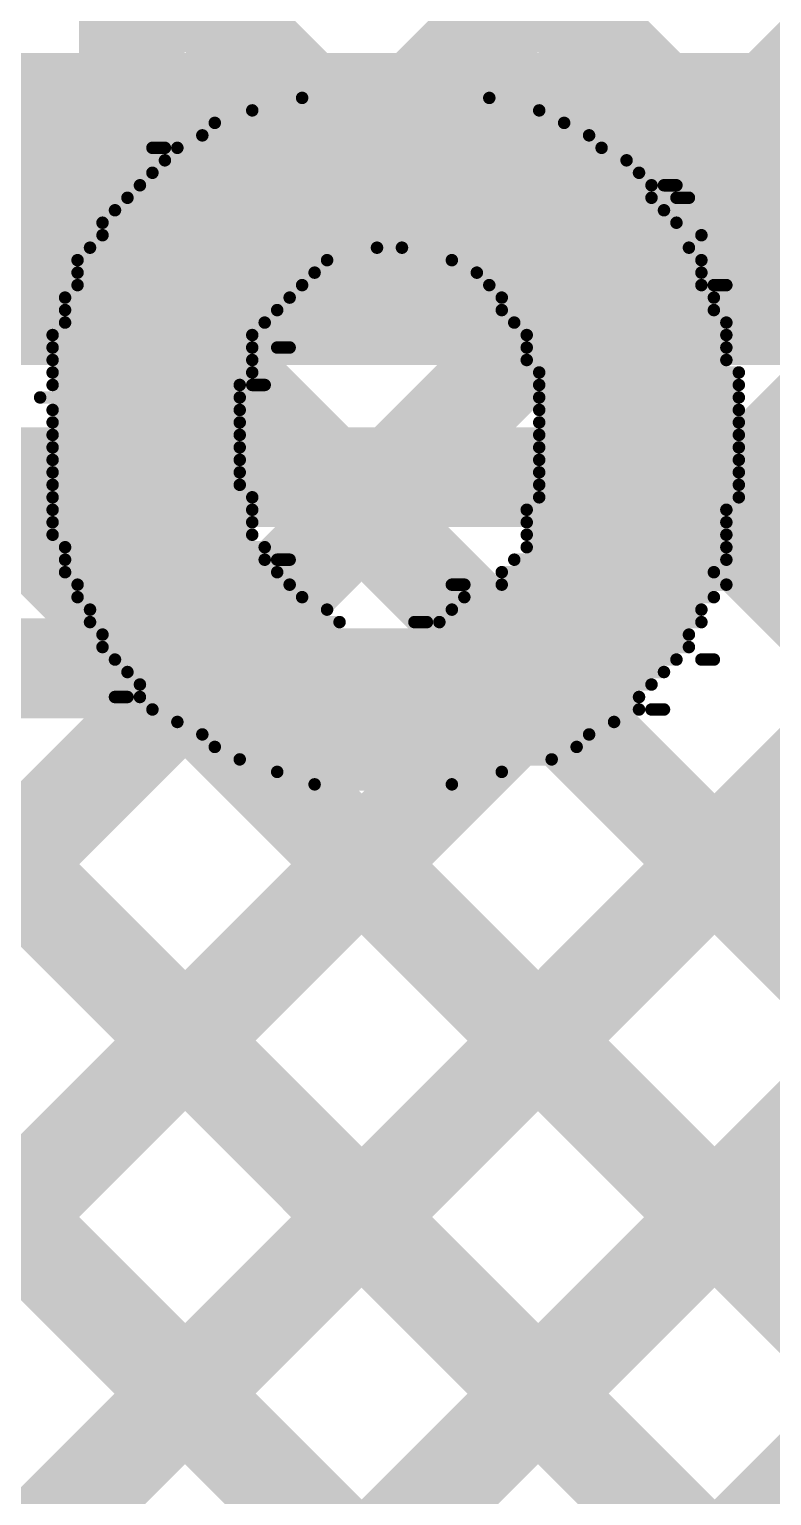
# Model space of a CAD drawing. Header units: millimetres. Extents: x -0.08 to 7.12, y -0.08 to 3.98.
# Drawn here: x 3.4774 to 3.5369, y 2.2867 to 2.4042 of the extents above; entities that cross this region are included whole.
import ezdxf

# ---------------------------------------------------------------- set-up
doc = ezdxf.new("R2010")
doc.units = ezdxf.units.MM
doc.header["$MEASUREMENT"] = 0
for name, color, linetype in [('BottomLayer', 5, 'Continuous'), ('BottomOverlay', 54, 'Continuous'), ('TopLayer', 1, 'Continuous')]:
    doc.layers.add(name, color=color, linetype=linetype)

msp = doc.modelspace()

# ---------------------------------------------------------------- linework, layer by layer
at = {"layer": 'BottomLayer'}
for points, const_width in [([(3.45956, 2.38982), (4.59563, 2.38982)], 0.025), ([(3.38361, 2.2735), (3.47843, 2.36832)], 0.008), ([(3.38816, 2.36832), (3.51598, 2.2405)], 0.008), ([(3.4119, 2.2735), (3.50672, 2.36832)], 0.008), ([(3.41644, 2.36832), (3.54426, 2.2405)], 0.008), ([(3.4404, 2.27372), (3.535, 2.36832)], 0.008), ([(3.44473, 2.36832), (3.57255, 2.2405)], 0.008), ([(3.44852, 2.25356), (3.56329, 2.36832)], 0.008), ([(3.45956, 2.36832), (4.59563, 2.36832)], 0.008), ([(3.46986, 2.24661), (3.59157, 2.36832)], 0.008), ([(3.47301, 2.36832), (3.60083, 2.2405)], 0.008), ([(3.49204, 2.2405), (3.61985, 2.36832)], 0.008), ([(3.5013, 2.36832), (3.62912, 2.2405)], 0.008), ([(3.52958, 2.36832), (3.6574, 2.2405)], 0.008)]:
    msp.add_lwpolyline(points, dxfattribs=dict(at, const_width=const_width))
at = {"layer": 'BottomLayer', "const_width": 0.004}
for points in [[(3.47643, 2.36832, 1), (3.48043, 2.36832, 1)], [(3.4993, 2.36832, 1), (3.5033, 2.36832, 1)], [(3.50472, 2.36832, 1), (3.50872, 2.36832, 1)], [(3.52758, 2.36832, 1), (3.53158, 2.36832, 1)], [(3.533, 2.36832, 1), (3.537, 2.36832, 1)]]:
    msp.add_lwpolyline(points, format="xyb", close=True, dxfattribs=at)
at = {"layer": 'BottomOverlay', "const_width": 0.001}
for points in [[(3.49924, 2.39871), (3.51424, 2.39871)], [(3.49524, 2.39771), (3.51824, 2.39771)], [(3.49224, 2.39671), (3.52024, 2.39671)], [(3.49124, 2.39571), (3.52224, 2.39571)], [(3.48724, 2.39471), (3.48824, 2.39471)], [(3.48924, 2.39471), (3.52324, 2.39471)], [(3.48824, 2.39371), (3.52524, 2.39371)], [(3.48624, 2.39171), (3.52724, 2.39171)], [(3.48724, 2.39271), (3.52624, 2.39271)], [(3.52824, 2.39171), (3.52924, 2.39171)], [(3.48524, 2.39071), (3.52724, 2.39071)], [(3.52924, 2.39071), (3.53024, 2.39071)], [(3.48424, 2.38971), (3.52824, 2.38971)], [(3.48324, 2.38871), (3.52924, 2.38871)], [(3.48324, 2.38771), (3.53124, 2.38771)], [(3.48124, 2.38571), (3.50124, 2.38571)], [(3.48224, 2.38671), (3.50524, 2.38671)], [(3.50724, 2.38671), (3.53024, 2.38671)], [(3.51124, 2.38571), (3.53124, 2.38571)], [(3.48124, 2.38471), (3.50024, 2.38471)], [(3.51324, 2.38471), (3.53124, 2.38471)], [(3.48124, 2.38371), (3.49924, 2.38371)], [(3.51424, 2.38371), (3.53124, 2.38371)], [(3.53224, 2.38371), (3.53324, 2.38371)], [(3.48024, 2.38271), (3.49824, 2.38271)], [(3.51524, 2.38271), (3.53224, 2.38271)], [(3.48024, 2.38171), (3.49724, 2.38171)], [(3.51524, 2.38171), (3.53224, 2.38171)], [(3.48024, 2.38071), (3.49624, 2.38071)], [(3.51624, 2.38071), (3.53324, 2.38071)], [(3.47924, 2.37971), (3.49524, 2.37971)], [(3.47924, 2.37871), (3.49524, 2.37871)], [(3.49724, 2.37871), (3.49824, 2.37871)], [(3.51724, 2.37971), (3.53324, 2.37971)], [(3.51724, 2.37871), (3.53324, 2.37871)], [(3.47924, 2.37771), (3.49524, 2.37771)], [(3.51724, 2.37771), (3.53324, 2.37771)], [(3.47924, 2.37671), (3.49524, 2.37671)], [(3.51824, 2.37671), (3.53424, 2.37671)], [(3.47924, 2.37571), (3.49424, 2.37571)], [(3.49524, 2.37571), (3.49624, 2.37571)], [(3.51824, 2.37571), (3.53424, 2.37571)], [(3.47824, 2.37471), (3.49424, 2.37471)], [(3.51824, 2.37471), (3.53424, 2.37471)], [(3.47924, 2.37371), (3.49424, 2.37371)], [(3.51824, 2.37371), (3.53424, 2.37371)], [(3.47924, 2.37271), (3.49424, 2.37271)], [(3.47924, 2.37171), (3.49424, 2.37171)], [(3.51824, 2.37271), (3.53424, 2.37271)], [(3.51824, 2.37171), (3.53424, 2.37171)], [(3.47924, 2.37071), (3.49424, 2.37071)], [(3.51824, 2.37071), (3.53424, 2.37071)], [(3.47924, 2.36971), (3.49424, 2.36971)], [(3.51824, 2.36971), (3.53424, 2.36971)], [(3.47924, 2.36871), (3.49424, 2.36871)], [(3.51824, 2.36871), (3.53424, 2.36871)], [(3.47924, 2.36771), (3.49424, 2.36771)], [(3.51824, 2.36771), (3.53424, 2.36771)], [(3.47924, 2.36671), (3.49524, 2.36671)], [(3.47924, 2.36571), (3.49524, 2.36571)], [(3.51724, 2.36571), (3.53324, 2.36571)], [(3.51824, 2.36671), (3.53424, 2.36671)], [(3.47924, 2.36471), (3.49524, 2.36471)], [(3.51724, 2.36471), (3.53324, 2.36471)], [(3.47924, 2.36371), (3.49524, 2.36371)], [(3.51724, 2.36371), (3.53324, 2.36371)], [(3.48024, 2.36271), (3.49624, 2.36271)], [(3.51724, 2.36271), (3.53324, 2.36271)], [(3.48024, 2.36171), (3.49624, 2.36171)], [(3.49724, 2.36171), (3.49824, 2.36171)], [(3.51624, 2.36171), (3.53324, 2.36171)], [(3.48024, 2.36071), (3.49724, 2.36071)], [(3.51524, 2.36071), (3.53224, 2.36071)], [(3.48124, 2.35971), (3.49824, 2.35971)], [(3.48124, 2.35871), (3.49924, 2.35871)], [(3.51124, 2.35971), (3.51224, 2.35971)], [(3.51224, 2.35871), (3.53224, 2.35871)], [(3.51524, 2.35971), (3.53324, 2.35971)], [(3.48224, 2.35771), (3.50124, 2.35771)], [(3.51124, 2.35771), (3.53124, 2.35771)], [(3.48224, 2.35671), (3.50224, 2.35671)], [(3.50824, 2.35671), (3.50924, 2.35671)], [(3.51024, 2.35671), (3.53124, 2.35671)], [(3.48324, 2.35571), (3.53024, 2.35571)], [(3.48324, 2.35471), (3.53024, 2.35471)], [(3.48424, 2.35371), (3.52924, 2.35371)], [(3.53124, 2.35371), (3.53224, 2.35371)], [(3.48524, 2.35271), (3.52824, 2.35271)], [(3.48624, 2.35171), (3.52724, 2.35171)], [(3.48424, 2.35071), (3.48524, 2.35071)], [(3.48624, 2.35071), (3.52624, 2.35071)], [(3.48724, 2.34971), (3.52624, 2.34971)], [(3.52724, 2.34971), (3.52824, 2.34971)], [(3.48924, 2.34871), (3.52424, 2.34871)], [(3.49124, 2.34771), (3.52224, 2.34771)], [(3.49224, 2.34671), (3.52124, 2.34671)], [(3.49424, 2.34571), (3.51924, 2.34571)], [(3.49724, 2.34471), (3.51524, 2.34471)], [(3.50024, 2.34371), (3.51124, 2.34371)]]:
    msp.add_lwpolyline(points, dxfattribs=at)
at = {"layer": 'BottomOverlay', "const_width": 0.0005}
for points in [[(3.49899, 2.39871, 1), (3.49949, 2.39871, 1)], [(3.51399, 2.39871, 1), (3.51449, 2.39871, 1)], [(3.49499, 2.39771, 1), (3.49549, 2.39771, 1)], [(3.51799, 2.39771, 1), (3.51849, 2.39771, 1)], [(3.49199, 2.39671, 1), (3.49249, 2.39671, 1)], [(3.51999, 2.39671, 1), (3.52049, 2.39671, 1)], [(3.49099, 2.39571, 1), (3.49149, 2.39571, 1)], [(3.52199, 2.39571, 1), (3.52249, 2.39571, 1)], [(3.48699, 2.39471, 1), (3.48749, 2.39471, 1)], [(3.48799, 2.39471, 1), (3.48849, 2.39471, 1)], [(3.48899, 2.39471, 1), (3.48949, 2.39471, 1)], [(3.52299, 2.39471, 1), (3.52349, 2.39471, 1)], [(3.48799, 2.39371, 1), (3.48849, 2.39371, 1)], [(3.52499, 2.39371, 1), (3.52549, 2.39371, 1)], [(3.48599, 2.39171, 1), (3.48649, 2.39171, 1)], [(3.48699, 2.39271, 1), (3.48749, 2.39271, 1)], [(3.52599, 2.39271, 1), (3.52649, 2.39271, 1)], [(3.52699, 2.39171, 1), (3.52749, 2.39171, 1)], [(3.52799, 2.39171, 1), (3.52849, 2.39171, 1)], [(3.52899, 2.39171, 1), (3.52949, 2.39171, 1)], [(3.48499, 2.39071, 1), (3.48549, 2.39071, 1)], [(3.52699, 2.39071, 1), (3.52749, 2.39071, 1)], [(3.52899, 2.39071, 1), (3.52949, 2.39071, 1)], [(3.52999, 2.39071, 1), (3.53049, 2.39071, 1)], [(3.48399, 2.38971, 1), (3.48449, 2.38971, 1)], [(3.52799, 2.38971, 1), (3.52849, 2.38971, 1)], [(3.48299, 2.38871, 1), (3.48349, 2.38871, 1)], [(3.52899, 2.38871, 1), (3.52949, 2.38871, 1)], [(3.48299, 2.38771, 1), (3.48349, 2.38771, 1)], [(3.53099, 2.38771, 1), (3.53149, 2.38771, 1)], [(3.48099, 2.38571, 1), (3.48149, 2.38571, 1)], [(3.48199, 2.38671, 1), (3.48249, 2.38671, 1)], [(3.50099, 2.38571, 1), (3.50149, 2.38571, 1)], [(3.50499, 2.38671, 1), (3.50549, 2.38671, 1)], [(3.50699, 2.38671, 1), (3.50749, 2.38671, 1)], [(3.51099, 2.38571, 1), (3.51149, 2.38571, 1)], [(3.52999, 2.38671, 1), (3.53049, 2.38671, 1)], [(3.53099, 2.38571, 1), (3.53149, 2.38571, 1)], [(3.48099, 2.38471, 1), (3.48149, 2.38471, 1)], [(3.49999, 2.38471, 1), (3.50049, 2.38471, 1)], [(3.51299, 2.38471, 1), (3.51349, 2.38471, 1)], [(3.53099, 2.38471, 1), (3.53149, 2.38471, 1)], [(3.48099, 2.38371, 1), (3.48149, 2.38371, 1)], [(3.49899, 2.38371, 1), (3.49949, 2.38371, 1)], [(3.51399, 2.38371, 1), (3.51449, 2.38371, 1)], [(3.53099, 2.38371, 1), (3.53149, 2.38371, 1)], [(3.53199, 2.38371, 1), (3.53249, 2.38371, 1)], [(3.53299, 2.38371, 1), (3.53349, 2.38371, 1)], [(3.47999, 2.38271, 1), (3.48049, 2.38271, 1)], [(3.49799, 2.38271, 1), (3.49849, 2.38271, 1)], [(3.51499, 2.38271, 1), (3.51549, 2.38271, 1)], [(3.53199, 2.38271, 1), (3.53249, 2.38271, 1)], [(3.47999, 2.38171, 1), (3.48049, 2.38171, 1)], [(3.49699, 2.38171, 1), (3.49749, 2.38171, 1)], [(3.51499, 2.38171, 1), (3.51549, 2.38171, 1)], [(3.53199, 2.38171, 1), (3.53249, 2.38171, 1)], [(3.47999, 2.38071, 1), (3.48049, 2.38071, 1)], [(3.49599, 2.38071, 1), (3.49649, 2.38071, 1)], [(3.51599, 2.38071, 1), (3.51649, 2.38071, 1)], [(3.53299, 2.38071, 1), (3.53349, 2.38071, 1)], [(3.47899, 2.37971, 1), (3.47949, 2.37971, 1)], [(3.47899, 2.37871, 1), (3.47949, 2.37871, 1)], [(3.49499, 2.37971, 1), (3.49549, 2.37971, 1)], [(3.49499, 2.37871, 1), (3.49549, 2.37871, 1)], [(3.49699, 2.37871, 1), (3.49749, 2.37871, 1)], [(3.49799, 2.37871, 1), (3.49849, 2.37871, 1)], [(3.51699, 2.37971, 1), (3.51749, 2.37971, 1)], [(3.51699, 2.37871, 1), (3.51749, 2.37871, 1)], [(3.53299, 2.37971, 1), (3.53349, 2.37971, 1)], [(3.53299, 2.37871, 1), (3.53349, 2.37871, 1)], [(3.47899, 2.37771, 1), (3.47949, 2.37771, 1)], [(3.49499, 2.37771, 1), (3.49549, 2.37771, 1)], [(3.51699, 2.37771, 1), (3.51749, 2.37771, 1)], [(3.53299, 2.37771, 1), (3.53349, 2.37771, 1)], [(3.47899, 2.37671, 1), (3.47949, 2.37671, 1)], [(3.49499, 2.37671, 1), (3.49549, 2.37671, 1)], [(3.51799, 2.37671, 1), (3.51849, 2.37671, 1)], [(3.53399, 2.37671, 1), (3.53449, 2.37671, 1)], [(3.47899, 2.37571, 1), (3.47949, 2.37571, 1)], [(3.49399, 2.37571, 1), (3.49449, 2.37571, 1)], [(3.49499, 2.37571, 1), (3.49549, 2.37571, 1)], [(3.49599, 2.37571, 1), (3.49649, 2.37571, 1)], [(3.51799, 2.37571, 1), (3.51849, 2.37571, 1)], [(3.53399, 2.37571, 1), (3.53449, 2.37571, 1)], [(3.47799, 2.37471, 1), (3.47849, 2.37471, 1)], [(3.49399, 2.37471, 1), (3.49449, 2.37471, 1)], [(3.51799, 2.37471, 1), (3.51849, 2.37471, 1)], [(3.53399, 2.37471, 1), (3.53449, 2.37471, 1)], [(3.47899, 2.37371, 1), (3.47949, 2.37371, 1)], [(3.49399, 2.37371, 1), (3.49449, 2.37371, 1)], [(3.51799, 2.37371, 1), (3.51849, 2.37371, 1)], [(3.53399, 2.37371, 1), (3.53449, 2.37371, 1)], [(3.47899, 2.37271, 1), (3.47949, 2.37271, 1)], [(3.47899, 2.37171, 1), (3.47949, 2.37171, 1)], [(3.49399, 2.37271, 1), (3.49449, 2.37271, 1)], [(3.49399, 2.37171, 1), (3.49449, 2.37171, 1)], [(3.51799, 2.37271, 1), (3.51849, 2.37271, 1)], [(3.51799, 2.37171, 1), (3.51849, 2.37171, 1)], [(3.53399, 2.37271, 1), (3.53449, 2.37271, 1)], [(3.53399, 2.37171, 1), (3.53449, 2.37171, 1)], [(3.47899, 2.37071, 1), (3.47949, 2.37071, 1)], [(3.49399, 2.37071, 1), (3.49449, 2.37071, 1)], [(3.51799, 2.37071, 1), (3.51849, 2.37071, 1)], [(3.53399, 2.37071, 1), (3.53449, 2.37071, 1)], [(3.47899, 2.36971, 1), (3.47949, 2.36971, 1)], [(3.49399, 2.36971, 1), (3.49449, 2.36971, 1)], [(3.51799, 2.36971, 1), (3.51849, 2.36971, 1)], [(3.53399, 2.36971, 1), (3.53449, 2.36971, 1)], [(3.47899, 2.36871, 1), (3.47949, 2.36871, 1)], [(3.49399, 2.36871, 1), (3.49449, 2.36871, 1)], [(3.51799, 2.36871, 1), (3.51849, 2.36871, 1)], [(3.53399, 2.36871, 1), (3.53449, 2.36871, 1)], [(3.47899, 2.36771, 1), (3.47949, 2.36771, 1)], [(3.49399, 2.36771, 1), (3.49449, 2.36771, 1)], [(3.51799, 2.36771, 1), (3.51849, 2.36771, 1)], [(3.53399, 2.36771, 1), (3.53449, 2.36771, 1)], [(3.47899, 2.36671, 1), (3.47949, 2.36671, 1)], [(3.47899, 2.36571, 1), (3.47949, 2.36571, 1)], [(3.49499, 2.36671, 1), (3.49549, 2.36671, 1)], [(3.49499, 2.36571, 1), (3.49549, 2.36571, 1)], [(3.51699, 2.36571, 1), (3.51749, 2.36571, 1)], [(3.51799, 2.36671, 1), (3.51849, 2.36671, 1)], [(3.53299, 2.36571, 1), (3.53349, 2.36571, 1)], [(3.53399, 2.36671, 1), (3.53449, 2.36671, 1)], [(3.47899, 2.36471, 1), (3.47949, 2.36471, 1)], [(3.49499, 2.36471, 1), (3.49549, 2.36471, 1)], [(3.51699, 2.36471, 1), (3.51749, 2.36471, 1)], [(3.53299, 2.36471, 1), (3.53349, 2.36471, 1)], [(3.47899, 2.36371, 1), (3.47949, 2.36371, 1)], [(3.49499, 2.36371, 1), (3.49549, 2.36371, 1)], [(3.51699, 2.36371, 1), (3.51749, 2.36371, 1)], [(3.53299, 2.36371, 1), (3.53349, 2.36371, 1)], [(3.47999, 2.36271, 1), (3.48049, 2.36271, 1)], [(3.49599, 2.36271, 1), (3.49649, 2.36271, 1)], [(3.51699, 2.36271, 1), (3.51749, 2.36271, 1)], [(3.53299, 2.36271, 1), (3.53349, 2.36271, 1)], [(3.47999, 2.36171, 1), (3.48049, 2.36171, 1)], [(3.49599, 2.36171, 1), (3.49649, 2.36171, 1)], [(3.49699, 2.36171, 1), (3.49749, 2.36171, 1)], [(3.49799, 2.36171, 1), (3.49849, 2.36171, 1)], [(3.51599, 2.36171, 1), (3.51649, 2.36171, 1)], [(3.53299, 2.36171, 1), (3.53349, 2.36171, 1)], [(3.47999, 2.36071, 1), (3.48049, 2.36071, 1)], [(3.49699, 2.36071, 1), (3.49749, 2.36071, 1)], [(3.51499, 2.36071, 1), (3.51549, 2.36071, 1)], [(3.53199, 2.36071, 1), (3.53249, 2.36071, 1)], [(3.48099, 2.35971, 1), (3.48149, 2.35971, 1)], [(3.48099, 2.35871, 1), (3.48149, 2.35871, 1)], [(3.49799, 2.35971, 1), (3.49849, 2.35971, 1)], [(3.49899, 2.35871, 1), (3.49949, 2.35871, 1)], [(3.51099, 2.35971, 1), (3.51149, 2.35971, 1)], [(3.51199, 2.35971, 1), (3.51249, 2.35971, 1)], [(3.51199, 2.35871, 1), (3.51249, 2.35871, 1)], [(3.51499, 2.35971, 1), (3.51549, 2.35971, 1)], [(3.53199, 2.35871, 1), (3.53249, 2.35871, 1)], [(3.53299, 2.35971, 1), (3.53349, 2.35971, 1)], [(3.48199, 2.35771, 1), (3.48249, 2.35771, 1)], [(3.50099, 2.35771, 1), (3.50149, 2.35771, 1)], [(3.51099, 2.35771, 1), (3.51149, 2.35771, 1)], [(3.53099, 2.35771, 1), (3.53149, 2.35771, 1)], [(3.48199, 2.35671, 1), (3.48249, 2.35671, 1)], [(3.50199, 2.35671, 1), (3.50249, 2.35671, 1)], [(3.50799, 2.35671, 1), (3.50849, 2.35671, 1)], [(3.50899, 2.35671, 1), (3.50949, 2.35671, 1)], [(3.50999, 2.35671, 1), (3.51049, 2.35671, 1)], [(3.53099, 2.35671, 1), (3.53149, 2.35671, 1)], [(3.48299, 2.35571, 1), (3.48349, 2.35571, 1)], [(3.52999, 2.35571, 1), (3.53049, 2.35571, 1)], [(3.48299, 2.35471, 1), (3.48349, 2.35471, 1)], [(3.52999, 2.35471, 1), (3.53049, 2.35471, 1)], [(3.48399, 2.35371, 1), (3.48449, 2.35371, 1)], [(3.52899, 2.35371, 1), (3.52949, 2.35371, 1)], [(3.53099, 2.35371, 1), (3.53149, 2.35371, 1)], [(3.53199, 2.35371, 1), (3.53249, 2.35371, 1)], [(3.48499, 2.35271, 1), (3.48549, 2.35271, 1)], [(3.48599, 2.35171, 1), (3.48649, 2.35171, 1)], [(3.52699, 2.35171, 1), (3.52749, 2.35171, 1)], [(3.52799, 2.35271, 1), (3.52849, 2.35271, 1)], [(3.48399, 2.35071, 1), (3.48449, 2.35071, 1)], [(3.48499, 2.35071, 1), (3.48549, 2.35071, 1)], [(3.48599, 2.35071, 1), (3.48649, 2.35071, 1)], [(3.52599, 2.35071, 1), (3.52649, 2.35071, 1)], [(3.48699, 2.34971, 1), (3.48749, 2.34971, 1)], [(3.52599, 2.34971, 1), (3.52649, 2.34971, 1)], [(3.52699, 2.34971, 1), (3.52749, 2.34971, 1)], [(3.52799, 2.34971, 1), (3.52849, 2.34971, 1)], [(3.48899, 2.34871, 1), (3.48949, 2.34871, 1)], [(3.52399, 2.34871, 1), (3.52449, 2.34871, 1)], [(3.49099, 2.34771, 1), (3.49149, 2.34771, 1)], [(3.52199, 2.34771, 1), (3.52249, 2.34771, 1)], [(3.49199, 2.34671, 1), (3.49249, 2.34671, 1)], [(3.52099, 2.34671, 1), (3.52149, 2.34671, 1)], [(3.49399, 2.34571, 1), (3.49449, 2.34571, 1)], [(3.49699, 2.34471, 1), (3.49749, 2.34471, 1)], [(3.51499, 2.34471, 1), (3.51549, 2.34471, 1)], [(3.51899, 2.34571, 1), (3.51949, 2.34571, 1)], [(3.49999, 2.34371, 1), (3.50049, 2.34371, 1)], [(3.51099, 2.34371, 1), (3.51149, 2.34371, 1)]]:
    msp.add_lwpolyline(points, format="xyb", close=True, dxfattribs=at)
at = {"layer": 'TopLayer', "const_width": 0.008}
for points in [[(3.43346, 2.29506), (3.5714, 2.433)], [(3.4404, 2.27372), (3.59968, 2.433)], [(3.44852, 2.25356), (3.62797, 2.433)], [(3.46986, 2.24661), (3.65625, 2.433)], [(3.48536, 2.40353), (3.51483, 2.433)], [(3.48536, 2.37524), (3.54311, 2.433)], [(3.48601, 2.23447), (3.68454, 2.433)], [(3.49318, 2.433), (3.63416, 2.29203)], [(3.48536, 2.353), (3.48536, 2.424)], [(3.48536, 2.41254), (3.62001, 2.27788)], [(3.48536, 2.38426), (3.60587, 2.26374)], [(3.48536, 2.35598), (3.5936, 2.24773)], [(3.30036, 2.353), (3.48536, 2.353)], [(3.43176, 2.353), (3.593, 2.19176)], [(3.46005, 2.353), (3.593, 2.22005)], [(3.43346, 2.32302), (3.593, 2.16348)]]:
    msp.add_lwpolyline(points, dxfattribs=at)
at = {"layer": 'TopLayer', "const_width": 0.004}
for points in [[(3.48336, 2.40353, 1), (3.48736, 2.40353, 1)], [(3.48336, 2.38426, 1), (3.48736, 2.38426, 1)], [(3.48336, 2.37524, 1), (3.48736, 2.37524, 1)], [(3.48336, 2.35598, 1), (3.48736, 2.35598, 1)], [(3.48336, 2.353, 1), (3.48736, 2.353, 1)], [(3.48336, 2.353, 1), (3.48736, 2.353, 1)]]:
    msp.add_lwpolyline(points, format="xyb", close=True, dxfattribs=at)

doc.saveas('drawing.dxf')
